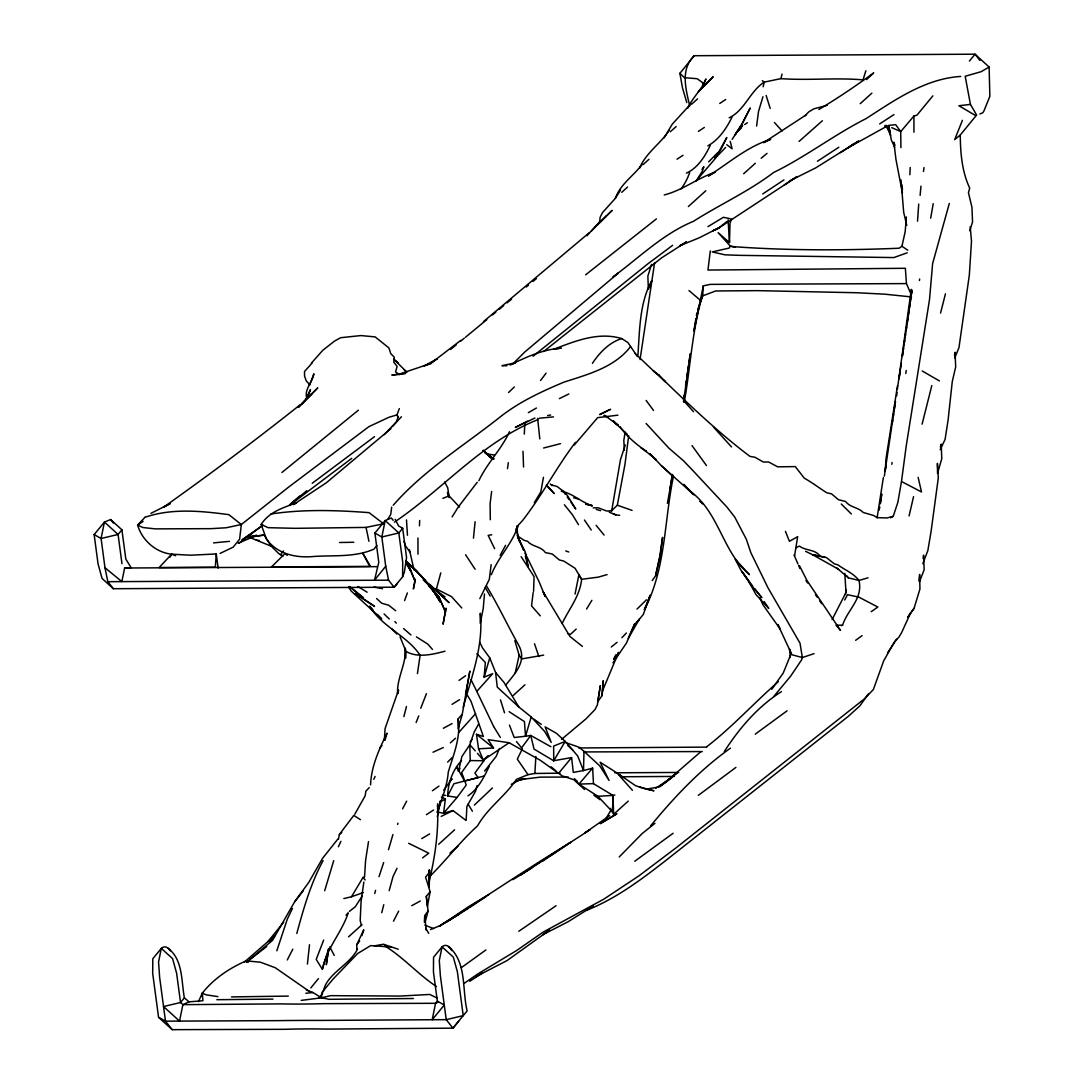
<?xml version="1.0" encoding="UTF-8"?>
<svg xmlns="http://www.w3.org/2000/svg" width="1084" height="1084" viewBox="0 0 1084 1084"><rect width="100%" height="100%" fill="white"/><g stroke="black" fill="none" stroke-linecap="round" stroke-linejoin="round"><path stroke-width="1.5" d="M462.258 714.288L458.112 718.936L458.071 728.949L462.258 714.288L469.873 671.091L465.524 694.261M121.977 563.707L118.075 534.453L104.443 522.054L101.083 538.491L104.985 567.745L121.842 581.607L124.619 568.016L131.096 567.664L125.812 559.059L121.909 529.805L110.636 519.548L104.443 522.054L94.145 534.588L98.048 563.843L102.072 578.449L113.332 588.72L394.088 587.203L402.611 576.837L402.72 562.203L398.817 532.949L385.186 520.537L374.888 533.071L378.79 562.325L374.508 580.252L385.728 566.227L381.825 536.986L385.186 520.537L391.378 518.003L393.235 520.347M429.413 869.856L429.25 887.091L429.413 869.856L428.79 886.522M356.758 949.15L356.88 944.516L363.75 929.842L361.934 935.573M565.672 742.594L578.924 747.174L583.991 751.307L583.49 770.575L573.287 772.404L571.607 757.567L553.734 760.738L553.639 746.09L565.225 741.402L577.704 755.968L583.49 770.575L592.65 768.122L593.463 783.637L612.961 795.412L614.845 795.06M574.452 778.61L578.937 784.098L597.907 796.293L612.961 795.412L612.528 811.93L613.639 814.328L628.259 801.103M735.372 247.166L730.209 246L718.123 232.626L729.478 242.572L730.006 223.304L731.578 218.9M533.585 591.241L534.06 576.593L521.133 556.648M397.557 693.503C396.758 678.042 406.405 663.598 405.389 648.34M419.467 525.821L419.671 520.469M524.859 423.614L524.277 434.088M424.372 922.308L424.698 915.641L428.126 910.994L426.297 896.36L430.131 891.712L425.565 877.105L429.386 872.457M405.646 658.096L405.917 653.083M909.842 174.754L910.221 167.451M429.223 876.983C446.066 860.466 460.09 841.672 477.556 825.832C487.651 807.919 505.09 796.361 516.445 779.342L528.016 774.654L534.873 773.461L535.862 756.524M384.373 739.979L385.077 728.584L398.519 689.993L398.113 693.326M697.608 309.943L702.689 295.878L703.313 285.864L710.305 284.374L906.454 283.601L911.034 294.13M917.525 221.19L918.717 204.09M216.258 553.951L215.323 567.203L159.172 567.501L171.638 554.195L190.554 555.211L216.258 553.951L218.141 568.138M602.108 695.589L603.165 680.955L602.108 695.589L597.663 701.849L600.373 685.589L597.365 704.871L595.048 709.519L586.051 718.814L561.593 739.302M906.373 216.963L905.194 231.61L901.942 246.271L899.083 248.236C843.257 250.499 786.984 250.648 731.239 246.502M884.314 476.161L895.452 401.459L894.151 410.687M484.48 593.951L483.22 608.598L480.239 623.259L480.293 613.246C483.681 645.617 471.648 676.646 463.207 707.269M493.681 726.565L476.797 691.389L492.719 673.652L484.128 677.161L485.361 662.514L476.906 653.666M301.216 1000.396L321.433 997.808L321.921 992.497L332.991 979.164L357.666 953.514L370.66 945.614L391.419 947.037M920.126 195.377L920.966 186.136M370.565 784.83C371.229 766.551 379.048 749.383 387.015 733.204L384.983 740.372M896.712 395.782L897.024 392.53M897.349 389.278L911.292 289.374L912.064 292.233M473.451 538.206L475.104 521.729M307.409 964.055L309.496 944.774M628.706 435.795L624.94 464.521L617.324 505.212L611.552 510.821L606.688 511.025L598.111 507.786L593.219 507.854M640.061 359.563L654.56 263.019M918.866 581.105L919.639 574.425L919.937 589.059L914.056 608.354L907.782 617.324M533.165 592.474L531.553 605.888L540.279 615.847M491.147 564.642L489.331 579.29L479.833 598.612M845.452 594.452L846.062 589.574M441.351 797.052L445.375 799.043L443.573 813.244L437.272 812.038M491.648 491.526L490.09 503.735L490.32 519.724M919.449 280.553L919.652 279.035M368.519 841.577L365.633 860.019L364.522 877.064L363.032 877.444L351.487 896.766L343.845 898.555M756.591 126.083L758.529 111.435L762.96 96.774M478.532 724.193L474.25 731.89L469.833 744.694L470.212 760.561L461.676 772.458L466.215 785.046L457.096 797.404L447.611 795.954C448.126 783.068 452.516 770.114 461.499 760.643M883.365 477.543L877.091 517.895M923.134 558.477L923.582 555.144L924.137 569.778L919.611 581.512M686.917 376.46L687.513 372.205M409.278 567.569L415.118 581.295L415.118 579.127L413.356 588.951L415.118 581.295L409.4 566.688M683.53 399.888L684.194 395.172M897.484 385.768L886.075 458.261L885.181 471.079L886.143 464.657M893.27 416.839L893.717 413.763M363.858 882.064L361.08 901.346L360.186 920.614L361.433 925.479M904.232 343.479L904.693 340.335M905.14 337.192L905.587 334.048M328.615 948.635L326.298 964.706L328.601 949.435M507.488 468.667L508.355 462.651M880.357 503.613L881.726 494.074L880.249 503.64M907.186 323.574L911.969 290.255L902.416 355.891L903.555 348.14M710.305 250.946L707.96 270.052L905.37 268.29L906.454 283.601M891.807 464.304L892.078 462.502M685.535 385.796L686.226 381.134M673.476 476.215C664.099 520.767 666.064 568.693 644.303 609.804L650.197 595.143L643.327 614.438L635.346 624.113L639.384 619.086L628.273 638.408L634.723 623.747L626.444 643.056L612.948 662.893M687.757 370.538L688.503 365.538M689.004 362.205L690.251 353.872L683.489 401.934M201.827 996.399L202.315 993.134C213.778 978.581 229.645 968.026 246.271 960.844L260.499 962.226L275.282 967.741L308.737 990.966M923.446 171.448L924.042 167.546M900.154 371.121L898.961 378.899L901.332 363.33L900.858 366.446M695.86 318.493L693.909 331.121L703.313 285.864M667.405 503.355L672.622 474.426M905.777 373.533L906.251 370.457M625.102 432.272L623.815 440.416L624.357 450.172M672.202 474.724L669.682 491.567L671.145 484.074M906.265 329.604L906.725 326.731M879.246 510.049L879.761 506.838M417.435 673.598L420.131 655.305C406.961 635.427 382.246 627.216 369.576 606.186L372.896 609.696M684.275 402.123C690.535 366.853 692.053 330.674 702.296 296.189M794.558 555.929L797.675 536.648L789.423 541.322L785.439 531.336M892.281 423.072L892.796 419.942M930.695 218.169L933.216 203.657M437.746 803.759L437.475 805.358C438.83 831.36 435.063 857.268 428.912 882.471M543.477 477.299L540.794 491.946L534.277 502.732M430.131 891.712L427.408 906.373L426.297 896.36M338.465 839.165L339.4 834.409L353.777 815.425L360.444 819.667M437.313 816.794L440.497 800.724L437.367 812.119M575.048 594.032L578.897 574.75L581.607 579.588C579.804 596.227 569.195 608.707 562.271 623.192M440.795 572.88L436.418 588.978L433.668 590.116M954.462 355.173L955.072 352.314L955.681 366.948L952.267 381.609L948.08 420.158L945.072 439.44L940.207 449.711M696.402 315.512L697.012 312.734M515.225 672.92L519.168 655.251L514.819 640.63M611.647 511.106L620.454 459.697L625.278 445.036M477.421 753.339L483.911 760.751L474.9 773.028L478.139 777.648L464.548 781.022L456.581 766.632L458.518 771.252L461.865 756.605L469.833 744.694L475.253 750.873M655.576 575.265L659.899 555.699L662.568 537.407L660.088 556.553L655.617 575.848L652.229 580.496M763.15 86.788L764.22 82.127L762.323 80.65M909.069 515.93L913.555 496.648M729.166 117.804C744.911 110.283 749.843 91.286 764.22 82.127L780.914 78.631L782.025 74.064M931.806 385.579L922.091 424.169M328.438 949.489L322.409 969.15M403.885 716.646L406.459 706.511M381.744 912.674L383.763 904.734M940.546 313.113L945.451 293.818M452.109 516.865L458.126 507.231L477.217 482.285M383.655 862.579L379.007 876.658M333.723 860.642L324.699 890.696M397.625 824.436L397.963 823.19M477.068 785.548L475.578 791.184L466.919 806.361L466.12 820.507L453.004 810.575L443.573 813.244L457.096 797.404M425.077 922.389L428.126 910.994M296.799 933.473C303.574 908.568 310.769 883.311 323.113 860.588M392.95 834.517L388.465 849.748M374.739 893.473L375.579 890.357M389.17 890.641L393.045 876.495L397.015 868.27M478.898 480.673C486.96 463.274 501.526 449.332 509.48 431.676M949.299 203.467L932.619 263.629L929.516 299.523L906.197 446.188L901.563 480.957L897.877 502.285L893.23 516.323L890.601 517.773M484.128 677.161L489.751 657.866L482.502 647.893L479.684 642.053M489.751 657.866L495.578 672.459L497.271 687.093L518.829 706.998L531.201 716.944L525.523 736.239L514.209 737.526L509.453 725.115M651.511 264.428L647.866 276.149L648.354 289.157M940.356 446.947L941.237 444.088L941.766 458.722L937.524 473.383L937.416 463.369L938.297 478.003L931.115 531.201L927.877 550.482L922.809 563.694M969.774 230.797L972.551 221.99L971.955 207.356L968.459 192.749L969.706 188.115C961.942 171.57 960.41 153.007 960.275 134.999L976.616 115.026L970.437 104.416L965.18 76.246L981.101 71.707L989.123 67.032L975.031 54.2L694.275 55.718L679.885 73.333L682.5 87.953L686.782 102.56M865.872 70.785L863 79.864C835.75 77.506 808.257 80.609 780.914 78.631M276.813 950.804L287.341 919.069L292.45 908.446M292.788 949.205L287.287 959.936M649.357 287.924L651.701 280.756C639.411 303.168 639.723 330.254 637.92 355.146M437.475 812.417C441.54 799.206 447.218 786.036 448.261 772.16C453.397 754.884 461.039 737.323 458.112 718.936M404.576 600.617L407.367 592.948M399.318 408.6L396.988 414.901L398.113 417.272L396.31 421.906L384.21 434.698M832.106 619.547L845.981 592.569L844.802 573.314M402.611 576.837L404.359 572.203L406.554 557.555L402.679 528.301L398.397 525.835M426.446 693.665L420.741 708.259M309.455 385.348L313.886 373.79C312.693 382.191 303.994 389.264 306.772 398.058L305.945 399.251A643.137 177.275 -7.6 0 1 298.357 407.394M323.669 940.072L316.216 959.381L322.368 969.353C326.365 948.419 341.745 932.755 348.221 912.85L346.013 915.14M416.121 722.5L418.749 715.901M499.196 748.895L496.187 756.415L484.589 771.117M615.387 198.358C620.183 184.266 633.49 175.947 642.094 164.47M962.416 120.338L954.679 139.646L960.275 134.999M602.46 690.969L618.612 652.351L615.278 658.218M954.747 357.937L958.961 347.666L969.326 275.173L971.494 241.271L970.207 226.637M689.654 172.722L688.692 175.08A414.915 114.362 -7.6 0 1 680.996 189.009M323.276 991.697C326.379 973.757 349.265 965.587 357.557 949.096M306.772 398.058L310.485 389.657L305.945 399.251M730.209 246L729.302 248.033L712.215 251.922L724.871 254.821L738.99 255.336L893.812 257.572L907.227 252.816M198.453 1001.616L202.315 993.134L206.217 994.855L217.925 996.616M914.056 608.354L910.546 613.002L901.766 632.311L899.056 636.958L894.612 641.606L883.65 660.928L873.379 689.505L864.476 698.801L675.996 847.891L638.937 875.858L603.774 899.178L543.098 932.145L516.58 950.56L477.827 973.906L464.345 983.229M338.398 846.753L340.891 841.374M373.777 779.288L375.118 776.429M516.58 527.027L522.596 520.496C542.027 495.537 556.404 467.394 575.496 442.313M841.482 625.739L842.553 625.197C847.783 609.343 863.135 598.761 859.016 580.455C853.284 573.084 845.005 570.089 837.837 564.845L834.368 563.883L826.496 557.637L812.58 554.696L805.615 551.349M522.434 748.773L517.285 759.125L528.016 774.654M458.518 771.252L459.995 768.285M467.963 795.846C478.288 789.057 483.898 777.269 489.155 766.456M710.223 145.459C704.966 156.421 697.811 167.993 686.402 173.142M491.35 574.656C498.274 557.19 512.082 543.707 518.125 525.97M664.221 137.763L672.188 124.267L690.698 103.969M731.944 117.302C726.402 128.508 718.949 139.619 707.838 145.866M447.611 795.954L453.884 783.773L484.426 775.927M393.492 921.183L398.668 911.129M844.707 600.035L847.512 594.696L858.853 597.135L877.85 607.04L871.17 611.701M742.066 124.254L750.223 108.021L738.692 130.053L735.101 134.701L742.066 124.254L732.147 139.335M170.093 557.095L171.638 554.195L175.635 555.753M402.571 808.84L406.663 801.144M639.546 168.264C645.766 152.898 660.427 143.874 669.14 130.392M500.158 555.36L505.564 545.306M687.974 107.98C692.527 97.357 701.849 89.769 705.914 78.969L703.353 84.823L702.351 82.465L697.148 78.712L684.492 77.709L679.885 73.333M868.474 693.841L859.842 705.874L848.203 716.429L665.346 860.859C640.739 879.991 615.427 899.002 586.187 910.465M337.856 839.043L322.517 858.393L308.791 882.362L294.699 901.698L272.545 940.343L246.42 962.389M605.495 819.382L611.213 809.721L612.528 811.93L597.907 796.293M553.734 760.738L565.225 741.402L556.512 733.353L545.13 726.876L551.2 742.364L544.683 731.51L531.201 716.944M896.604 639.275L887.539 652.839M387.869 519.128L390.728 514.48L391.676 507.177M586.539 609.032L591.891 600.333M620.454 190.228L615.129 198.616L602.528 212.559L600.157 217.207L599.682 221.759L586.905 235.784M362.164 896.075L355.308 906.752L349.373 911.414M513.328 363.425L525.008 351.799L618.381 273.06L612.988 276.948C639.248 257.572 662.785 234.008 693.421 221.326C719.857 204.524 748.529 191.57 773.597 172.492C805.805 156.828 834.152 134.728 866.102 118.603C895.086 99.904 925.208 78.644 960.763 76.436M907.796 617.202L910.546 613.002M354.793 814.233L365.186 795.751L365.891 791.117L369.278 787.621M443.722 790.128L451.906 779.084M702.012 169.402L703.868 166.665L702.337 171.136L696.131 180.987M592.433 363.316C599.547 352.679 609.194 342.409 621.742 338.587L627.961 342.585L637.406 356.582M724.315 751.524C739.342 728.218 757.879 706.511 781.469 691.606M267.707 941.888L283.737 922.199M771.74 689.329L783.204 673.083L791.103 653.774L789.545 649.167L790.331 657.283M630.549 346.609C614.56 367.462 587.772 374.427 563.91 382.151C541.58 391.554 519.67 401.636 500.456 416.717C464.237 445.483 423.898 470.144 393.248 505.212M540.55 380.47L546.092 373.181M714.749 157.614L720.44 150.134L726.795 137.532L715.074 158.779L698.15 178.508M470.131 741.917L471.974 739.518M319.089 997.89L322.639 993.242M311.447 363.072L322.788 350.281L334.59 341.026L340.674 337.707L360.958 335.566L375.172 336.907L388.885 347.91L390.796 353.723L394.264 357.137L393.858 362.3L397.096 366.365L395.579 371.961L399.671 374.698M303.154 890.885L294.699 901.698M251.569 536.444L264.293 535.171L271.054 545.997L278.71 553.545L280.526 554.683L283.466 550.957M458.573 732.649L475.605 713.665M356.88 944.516L359.658 941.034M574.235 445.023L597.663 417.638L617.907 415.172M694.275 55.718C680.142 69.064 685.82 89.376 689.736 105.893M505.523 685.386C514.805 673.557 527.515 661.335 518.68 645.197L518.613 645.048C507.583 625.482 498.125 605.129 486.472 585.929M969.421 61.07L975.031 54.2L979.977 60.474M318.452 978.635L310.796 987.931M376.88 545.55L373.953 549.114C355.349 557.406 334.319 555.184 314.509 556.417C296.569 558.287 277.667 554.398 266.393 539.046L261.176 524.426C269.157 511.784 283.385 507.691 296.528 502.773L293.75 504.575M451.771 950.614A25.311 10.244 89.7 0 0 442.069 946.874L433.559 957.24L433.437 971.874L437.34 1001.128L435.551 1003.296L432.191 1019.732L319.794 1020.423A936.888 258.236 -7.6 0 0 277.68 1020.64L165.486 1021.169L158.549 1017.266L152.695 973.391L152.803 958.744L161.326 948.378A25.311 10.244 89.7 0 1 170.283 950.858M650.508 825.981C674.126 797.309 700.074 769.654 730.453 748.163M121.909 529.805L118.075 534.453L101.083 538.491L94.145 534.588M932.877 95.853L916.915 115.202L913.934 116.015L900.723 131.611L900.926 147.614M559.371 772.377L571.607 757.567M167.803 948.039C183.182 959.476 181.204 980.898 184.375 997.863L180.527 1002.51L163.535 1006.548L179.524 1021.101L182.884 1004.651L189.023 1001.833L202.925 1000.722L202.315 993.134M402.679 528.301L398.817 532.949L381.825 536.986L374.888 533.071M458.546 1021.426L452.922 1028.16L326.623 1029.082A936.833 816.835 51.7 0 0 284.509 1029.312L172.18 1029.664L158.549 1017.266M774.206 695.942L790.67 676.118L801.55 659.966L802.363 657.541L800.019 643.218L767.946 587.718L750.86 552.704L746.32 539.222L734.681 516.987L726.863 506.987L692.12 469.751L683.286 460.564L668.963 448.248L646.105 423.478M604.1 535.089L596.146 525.361M269.943 941.359L275.092 935.302M592.65 768.122L578.937 784.098L593.463 783.637M736.741 132.18L742.676 125.405M619.181 856.997L642.135 833.582L654.939 823.366M736.727 132.221L738.692 130.053L736.497 132.18M392.462 426.554L401.405 416.757M725.602 147.478L715.291 158.129M379.834 747.879L382.002 745.562M646.457 599.791L637.013 609.086M621.904 637.69L626.335 633.042M778.38 681.633C754.071 702.852 732.323 726.998 706.782 746.7M717.865 152.546L708.638 161.841M474.345 805.1L492.434 787.973M298.33 407.394L317.775 387.869L301.731 403.898L312.002 393.492L306.244 399.102M447.624 762.147L452.218 757.499M289.469 504.968L299.631 496.12M591.295 231.136L612.121 210.404L595.482 226.488M804.396 116.286L808.745 111.923L813.745 108.874L827.322 105.27M600.59 221.746L606.349 215.987M449.562 781.307L451.906 778.989M290.106 505.008L292.49 502.705L290.349 504.534M736.903 132.194L741.524 127.736M508.545 392.53L514.317 386.961M438.695 844.273L454.589 829.829M688.367 206.529L705.819 190.757M866.604 79.566L873.677 72.899C856.008 85.853 837.661 98.224 818.867 109.498M488.207 755.534L483.328 760.141L483.911 760.751L470.212 760.561M312.002 363.126L304.523 371.5L304.55 376.121L306.216 380.741L309.699 384.739M799.057 141.421L822.377 120.758M576.173 629.072L570.374 634.452L567.731 633.639M524.927 684.803L513.301 695.413M348.56 936.82L361.988 924.72M860.235 103.671L871.875 93.143M273.629 936.644L244.415 962.023M621.742 192.342L627.555 187.031M643.124 164.605L648.937 159.307M743.678 173.738L755.318 163.291M691.727 104.145L697.54 98.888M589.046 232.911L483.505 321.582M450.334 742.879L455.565 738.218M458.139 845.886L449.982 853.094M670.332 131.733L676.159 126.571M726.876 221.502L717.432 228.968L712.92 230.729L719.898 227.328L797.214 176.502L784.301 185.025M700.914 751.619L666.118 781.821M300.444 404.535C255.716 440.118 209.781 474.386 163.196 507.475L170.202 503.586L150.933 513.355M291.555 503.22L306.826 490.673M761.171 158.25L767.038 153.359M281.935 472.475L358.397 410.186M486.811 319.617L465.402 337.314M492.434 314.956L495.808 312.165M499.182 309.374L503.681 305.647M289.645 505.225L351.772 458.329M507.068 302.842L511.58 299.116M533.003 281.42L536.39 278.629M526.241 287.016L528.491 285.146M666.511 781.659L677.622 772.486L659.98 786.32L665.197 782.58M460.876 341.04L464.264 338.249M456.337 344.766L450.632 349.427M656.403 218.914L585.617 274.821M533.098 356.216L647.69 263.981L672.608 245.336M394.413 522.136C443.248 489.223 482.759 441.256 538.233 419.522M611.268 646.999L617.053 642.351M390.958 428.6L326.447 482.692L293.628 504.466M543.68 351.487L661.592 257.843L686.551 241.854L679.56 245.838L699.058 237.884L719.898 227.328M609.642 815.629L584.737 833L590.062 829.68L520.428 874.991L555.807 852.01M460.917 340.268L431.703 362.639L437.299 358.763L424.21 365.918L431.391 363.276L398.262 374.427L391.825 375.05L405.646 373.357L398.262 374.427M249.699 959.733L266.718 946.495M735.914 767.404L698.313 795.358M339.4 834.409L341.812 832.553M787.065 710.833L755.25 734.153M673.137 833.271L634.75 861.238M422.624 857.851L428.736 853.189L408.682 843.298M461.296 967.687L485.876 949.963M239.185 543.07L262.884 525.157L241.935 539.927L244.537 538.287M851.726 145.202L854.097 143.44M312.233 483.261L374.495 436.662M659.98 786.32L671.768 777.553L655.59 788.339M850.534 146.083L815.629 167.939L790.236 180.581M855.628 640.305L862.065 635.644M432.408 790.751L438.952 786.09M459.02 680.413L465.592 675.738M662.541 784.342L664.926 782.662M468.261 908.433L447.014 921.657C488.112 894.977 528.829 867.864 570.604 842.322L549.927 856.319M143.102 521.363L137.614 525.103C142.058 540.293 155.866 552.528 171.638 554.195M576.891 780.737L562.189 775.873L540.279 760.277L509.101 742.743L483.328 760.141L478.559 748.814L476.472 734.288L483.369 736.47L470.957 701.158L467.421 695.345M469.48 907.647L486.269 896.454M542.921 860.981L549.832 856.157M719.735 103.468L725.724 99.498M838.826 147.261L817.404 161.259M893.948 114.579L879.693 123.901M556.038 905.75L518.816 931.278M698.381 131.381L704.37 127.438M739.274 128.088L741.971 126.3M744.681 124.525L747.377 122.736M762.729 193.941L783.908 179.944M677.012 159.213L683.015 155.283M593.124 906.048L568.124 921.739L542.772 934.706L549.669 930.004L507.095 960.546L475.646 976.765M469.738 981.305L482.651 972.849M426.391 814.68L433.559 810.019M840.452 152.641L858.691 141.015L847.647 147.966L887.498 125.88M447.014 921.657L458.762 914.205L439.738 925.79L430.47 929.544M247.138 536.648L251.041 534.195L245.35 537.664M452.042 704.343L459.548 699.668M512.84 879.652L531.851 868.013M445.632 922.484L439.21 926.319L469.697 905.967L489.047 894.49M707.96 226.637L723.38 217.301L730.115 218.697M421.771 838.596L429.616 833.921M806.51 114.66L763.597 142.654L770.683 139.321C747.228 146.584 728.76 163.196 708.353 176.014L715.359 172.044C697.527 178.169 682.595 190.256 664.235 194.957M528.314 412.692L536.417 408.018M440.958 801.564L445.375 799.043M411.73 905.696L420.294 901.021M443.397 728.272L452.042 723.597M511.282 784.342L520.022 779.64L523.206 779.003M509.941 365.023C526.106 357.151 543.125 349.265 561.309 348.154L553.91 349.17C575.577 340.959 598.409 331.568 621.742 338.587M441.174 816.401L453.004 810.575M559.33 398.641L568.843 393.966M795.724 547.867L799.396 546.065C805.846 551.092 815.276 548.965 820.331 556.417M438.004 1002.09L435.551 1003.296L323.222 1003.662A936.833 816.835 51.7 0 1 281.108 1003.892L182.884 1004.651L180.527 1002.51L176.624 973.256L172.6 958.635L161.326 948.378L158.549 961.982L159.633 977.294L165.486 1021.169L172.18 1029.664M238.209 543.26L256.705 535.225L247.613 537.339M220.011 553.45L233.209 547.149L239.605 539.182L241.339 524.534L288.398 487.272L368.858 426.676L388.844 417.313L396.988 414.901L398.384 417.462M433.017 752.228L443.302 747.54M979.882 113.996L982.836 112.722L983.947 110.975L989.855 96.3L989.123 67.032M527.637 421.12L515.401 427.394L534.913 418.045M511.323 364.563L515.605 362.774L501.946 365.701L506.838 365.742M442.882 498.328L449.088 495.93L459.535 507.027M702.689 295.878L715.643 290.973L757.743 290.647L856.36 292.734L884.639 294.171L911.549 296.935M351.487 896.766L363.276 892.593M814.03 653.652L802.363 657.541L791.93 654.763L777.878 624.574L780.25 629.194L762.851 604.642L759.843 597.636M868.067 577.813L859.016 580.455L848.365 577.853L846.59 575.59M607.094 574.601L598.327 577.135L581.661 579.29L575.089 568.314L563.802 561.065L559.425 560.008L552.257 554.005L545.401 552.596C540.997 546.173 532.325 546.932 527.474 541.241L524.209 540.388L517.054 535.659M519.168 655.251L521.824 658.896L543.667 655.115M515.848 781.293L524.873 778.773M444.941 651.213C432.57 654.479 417.665 658.178 405.999 651.416L400.037 636.809M893.23 516.323L886.929 517.962L877.159 517.624L873.555 515.469L863.203 512.475C858.257 507.217 850.005 507.529 845.615 501.486L838.42 499.71L831.55 493.857L826.74 492.773C819.084 487.922 812.16 482.543 804.287 478.166L795.304 466.594L777.689 466.838L768.61 461.987L763.326 462.014L754.938 457.245L749.965 456.405C719.031 433.085 691.009 406.459 663.069 379.522M543.599 448.017L560.509 443.654M306.352 990.044L313.005 992.538L321.433 997.808L330.688 995.654L399.874 996.061L429.792 994.448L437.218 998.107M261.176 524.426L268.127 527.678L295.187 528.328L366.053 527.407L383.573 523.775L369.075 512.637C336.541 510.212 303.249 509.087 270.932 514.006M374.373 945.885L383.519 944.232L398.234 949.245M622.975 777.594L619.113 774.396L635.576 785.697L646.227 789.166L659.966 786.754M491.743 534.764L488.166 535.388L494.643 548.653M547.61 415.538L550.672 415.009M247.721 537.623L263.195 535.089M520.022 779.64L540.252 777.12L568.341 777.079M889.205 125.378L895.628 124.633L900.723 131.611L891.78 127.655M970.437 104.416L958.879 105.731L975.763 115.649M305.837 993.256L313.005 992.538M539.222 418.234L553.477 416.879M213.575 542.881L229.456 541.363M478.559 748.814L493.559 747.974L488.125 739.64L509.101 742.743M288.303 996.088L231.502 996.901M216.841 999.705L272.951 999.109M339.536 542.501L353.777 542.271M534.873 773.461L560.022 773.177M842.553 625.197L836.035 625.238L840.479 630.373L806.97 580.509L799.586 565.916M578.788 747.96L706.66 747.106M614.723 772.797L678.665 772.458M674.397 776.442L621.376 776.767M124.619 568.016L377.3 566.647M104.985 567.745L107.804 581.688L388.546 580.17L394.088 587.203A25.325 10.244 89.7 0 0 397.435 583.097M583.72 751.93L702.296 751.564M413.343 998.513L329.17 999.299L321.433 997.808M442.353 795.263L445.7 795.399M609.249 512.163L615.739 514.873L619.682 515.307M256.339 540.103L259.32 540.51M382.503 588.707L373.98 587.067M486.296 453.803L494.263 455.023M825.005 557.271L812.58 554.696C821.265 559.656 829.924 564.29 838.596 569.412L836.943 567.975M646.227 789.166L653.977 790.792L639.424 787.038M585.875 504.263L592.311 505.727C581.281 502.326 572.786 493.41 561.282 491.174L564.398 491.973L557.149 486.54L551.336 484.914L552.203 485.564L550.293 483.992M573.693 497.786L578.368 498.965M586.078 504.074L592.311 505.727M596.227 509.412L600.577 510.686M565.74 550.929L568.761 551.986M617.324 505.212L632.067 510.388M270.566 545.916L248.236 536.837M424.806 925.045L433.6 928.636M612.921 513.531L615.739 514.873M280.526 554.683L283.114 555.943M603.91 415.497L607.731 417.367M902.579 482.068L921.522 491.973L918.121 477.353M403.587 628.584L410.958 634.953M436.418 588.978L451.5 596.634L461.77 607.961M550.916 746.727L530.767 735.467L525.523 736.239L524.439 721.605L509.114 711.673M437.34 1001.128L444.277 1005.031L432.191 1019.732L446.229 1019.665L463.22 1015.627L467.136 1010.979C461.947 989.584 467.082 962.05 448.546 946.522M373.926 605.807L355.091 593.504L374.563 606.457M922.227 370.999L939.421 380.918M489.141 456.432L493.396 458.898M553.626 760.751L534.019 749.058L530.767 735.467L521.58 747.865L516.485 741.591M423.18 579.926L430.375 584.953L449.074 602.65L435.267 589.696L444.996 596.85M246.271 960.844L248.426 962.213M640.807 447.706L646.416 451.486C636.674 444.467 626.633 436.608 619.953 426.595M615.82 423.397L618.273 425.497L604.736 415.308M484.602 452.584L494.087 458.966M901.942 246.271L907.782 250.214M489.846 456.31L493.545 458.911L484.589 451.635L492.556 459.223L483.518 450.47M534.06 719.248L541.268 724.397M384.752 945.953C403.6 957.362 418.072 974.435 436.418 986.481M884.625 125.798L888.69 128.766M593.883 795.168L599.98 799.694M287.341 555.333L284.997 553.572L271.474 566.918L369.725 566.376L362.72 553.152L370.403 566.133M726.754 144.687L732.106 148.82L730.196 141.34M424.928 581.688L439.088 592.691L426.662 582.745L439.291 597.311L426.662 582.745M405.633 561.187C419.657 572.379 431.202 586.539 440.334 601.945L431.337 587.636L424.129 579.466L434.061 591.959L428.736 585.509M395.701 610.753L388.628 605.197L381.649 603.205L376.595 598.531M634.872 353.289L654.479 371.88M582.406 646.403L569.94 636.457L543.247 591.945L545.211 596.552L539.182 581.945L525.035 553.057M349.319 586.566L363.479 597.88L350.498 587.23M476.472 734.288L493.559 747.974M848.257 577.758L837.946 568.937M627.284 434.264L612.623 420.646M551.078 766.808L555.74 770.724M184.375 997.863L189.023 1001.833M688.99 290.566L700.616 300.512M644.926 450.497L656.308 459.846L649.479 453.627M583.991 751.307L599.75 765.86L609.045 780.453L600.13 762.215L616.986 772.973L632.446 790.331M649.844 453.559L661.47 465.795L693.963 494.778L683.638 484.412M395.687 361.053L406.771 372.097M574.805 780.643L584.574 789.531M394.373 359.847L398.099 363.248L393.587 358.831M661.47 465.795L672.202 475.754M404.318 369.901L406.676 372.11M567.894 745.548L572.799 750.155M407.137 562.081L417.665 572.027L405.714 561.376L411.026 571.309L406.893 564.872M416.432 636.904L427.801 644.086L432.448 649.424M367.137 592.216L358.005 586.552M384.088 613.937L389.264 618.991M613.409 420.755L617.961 425.24M841.279 504.019L851.374 513.979M394.861 621.593L396.337 623.11M423.031 578.029L414.061 568.951L426.568 582M391.988 629.032L396.785 633.991M683.774 484.507L692.581 493.64L689.966 491.052C719.383 512.258 722.31 552.068 749.491 574.683L736.28 560.414M546.309 485.253L554.276 493.599L546.634 485.09M377.327 614.371L381.744 619.032L351.04 590.902L348.533 587.04M713.421 426.988L731.524 446.92M774.437 122.519L782.079 130.961M684.56 401.744L693.53 411.703M363.032 877.444L365.2 879.978M495.578 672.459L504.006 682.432L518.829 706.998M564.398 504.751L572.406 514.724L578.504 524.697M752.675 586.119L740.873 570.103L735.182 559.236M754.708 588.68L761.862 597.677L750.819 584.683L742.134 571.824L747.011 578.693M110.636 519.548L113.4 523.057M107.804 581.688L113.332 588.72M819.775 601.092L821.726 603.693M646.132 400.443L653.516 410.416M692.039 445.619L706.47 465.564M815.425 594.669L817.282 597.257M410.226 552.474L405.497 545.848L403.993 541.458M565.306 494.223L563.409 491.54L567.393 495.483L575.726 508.992L570.997 502.285M567.203 496.906L569.1 499.588M584.452 520.035L591.241 530.022M747.987 580.076L756.036 594.669L768.732 608.422L764.166 601.579M465.605 554.778L475.104 569.236M805.954 580.496L807.594 583.002M431.337 587.636L440.334 601.945M493.965 727.052L500.361 737.445M468.085 804.098L472.394 811.225M425.714 928.229L428.722 933.378M485.307 587.542L490.185 596.092M444.63 481.987L447.733 487.827L449.223 497.57M395.172 519.317L398.194 525.157M329.807 946.847L334.224 955.411M515.794 528.87L519.873 542.014L518.301 538.179L525.279 552L528.165 566.62L525.333 556.092M471.039 679.776L476.797 691.389M449.088 495.93L447.475 492.448L448.546 496.729M894.679 147.288L891.333 139.985L888.717 125.365L890.574 135.364L885.967 125.188M518.301 538.179L523.707 550.076L518.044 537.393L516.716 526.174M794.057 554.981L797.973 564.005M798.61 565.509L799.911 568.531M534.493 643.72L538.843 656.457M894.964 145.351L893.88 142.167L895.912 159.226L902.43 193.101M766.131 95.46L770.196 108.414M500.483 699.857L504.521 712.838M414.02 569.94L409.467 549.859M469.833 744.694L470.307 746.537M906.752 225.35L903.69 212.356L900.994 179.903M366.053 527.407L368.939 541.309M385.728 566.227L388.546 580.17M610.495 808.339L611.078 811.591M901.725 184.7L902.471 189.51M537.637 418.383L539.805 438.857M424.698 915.641L426.297 930.262M729.478 242.572L728.082 219.808M406.486 519.873L407.462 535.266M522.976 451.283L523.558 466.987M612.961 795.412L613.639 814.328M405.131 648.422L405.389 658.178M913.934 116.015L913.947 132.167M417.963 537.976L417.963 554.154M445.985 608.395L443.099 623.95L445.985 608.395M442.069 946.874L439.291 960.465L440.375 975.776L446.229 1019.665L452.922 1028.16L463.22 1015.627L457.367 971.738L453.342 957.131L442.069 946.874M615.834 655.156L613.788 659.153L615.834 655.156M144.944 517.312L137.614 525.103L142.858 527.515L155.08 528.87L211.123 528.653L226.204 527.759L241.339 524.534L228.873 514.67C201.367 510.93 171.529 508.071 144.944 517.312M707.405 82.574L698.34 91.734L713.15 76.747L707.405 82.574M608.11 818.989L600.292 823.65L616.918 813.772L608.11 818.989M609.14 409.901L599.669 414.576L610.604 409.318L609.14 409.901M659.235 375.254L653.449 370.945L665.427 381.825L659.235 375.254M700.129 501.364L702.988 503.816L700.129 501.364M486.77 453.613L483.247 450.429L486.77 453.613M445.497 611.918L439.196 597.596L445.497 611.918"/></g></svg>
